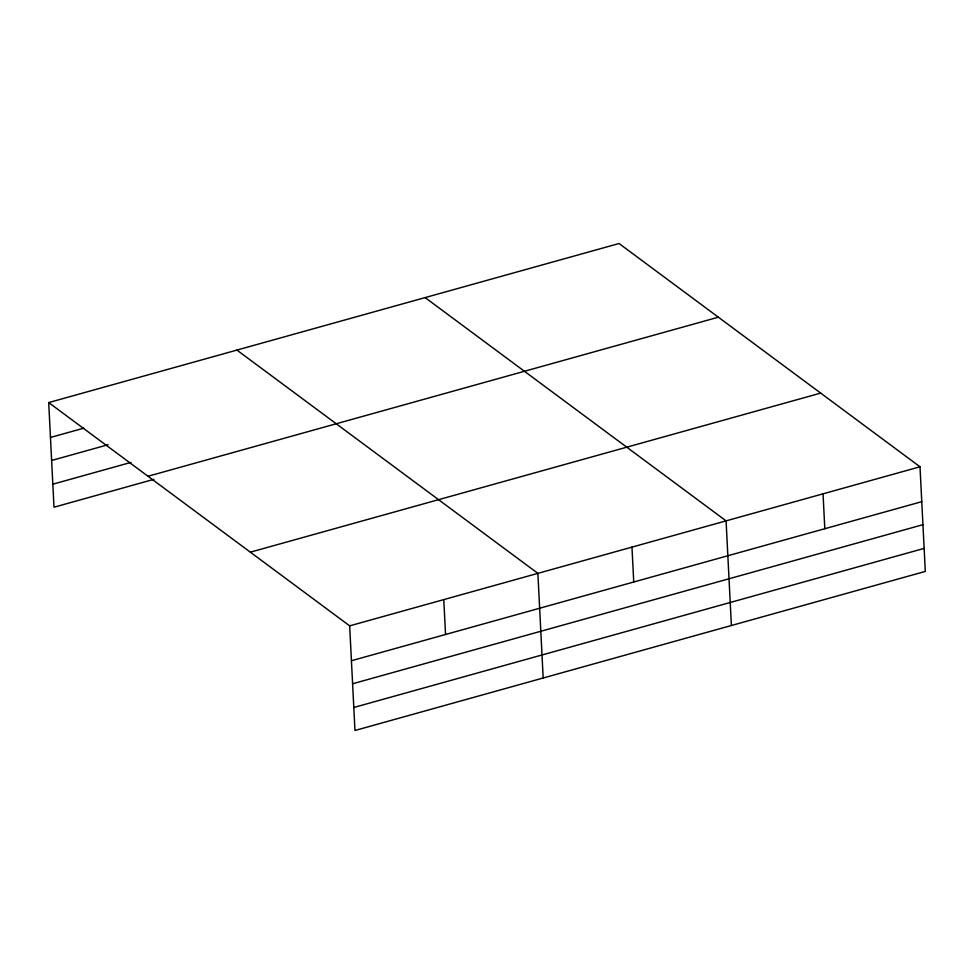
<?xml version="1.0" encoding="UTF-8"?>
<svg xmlns="http://www.w3.org/2000/svg" width="974" height="974" viewBox="0 0 974 974"><rect width="100%" height="100%" fill="white"/><g stroke="black" fill="none" stroke-linecap="round" stroke-linejoin="round"><path stroke-width="1.46" d="M48.7 402.579L619.038 243.512L920.004 466.789L925.3 571.421L354.962 730.488L349.666 625.856L48.7 402.579L53.996 507.211L153.892 479.342M50.465 437.448L83.764 428.17M51.634 460.471L108.102 444.728M52.84 484.188L131.015 462.382M148.024 476.262L718.349 317.195M250.342 552.173L820.68 393.106M349.666 625.856L920.004 466.789M351.431 660.737L921.769 501.671M352.6 683.76L922.938 524.682M353.806 707.477L924.131 548.399M425.114 297.594L726.08 520.871L731.389 625.503M236.913 350.08L537.879 573.369L543.175 678.001M823.042 493.83L824.808 528.712M631.98 547.12L633.745 582.002M443.767 599.619L445.544 634.488"/></g></svg>
